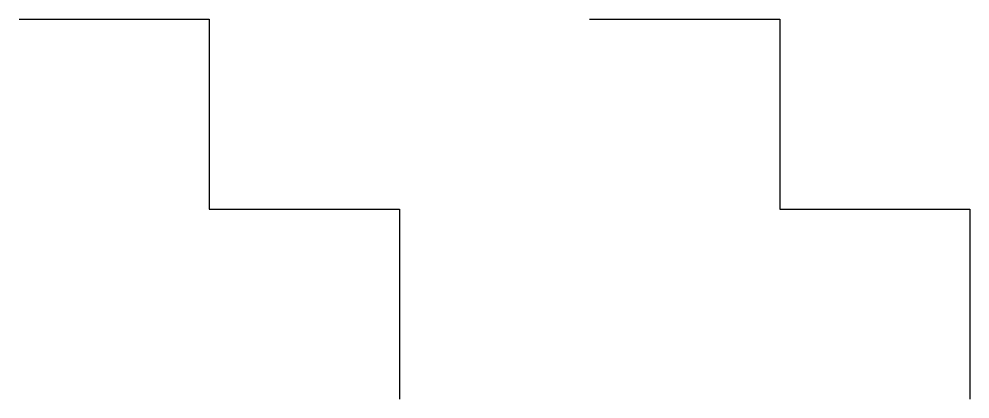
# Model space of a CAD drawing. Extents: x 10 to 60, y 10 to 30.
import ezdxf

# ---------------------------------------------------------------- set-up
doc = ezdxf.new("R2010")
doc.units = 0
doc.layers.get('0').update_dxf_attribs({"lineweight": 25, "true_color": 0xffffff})

msp = doc.modelspace()

# ---------------------------------------------------------------- linework, layer by layer
for p, q in [((10, 30), (20, 30)), ((20, 30), (20, 20)), ((40, 30), (50, 30)), ((50, 30), (50, 20)), ((20, 20), (30, 20)), ((30, 20), (30, 10)), ((50, 20), (60, 20)), ((60, 20), (60, 10))]:
    msp.add_line(p, q)

doc.saveas('drawing.dxf')
